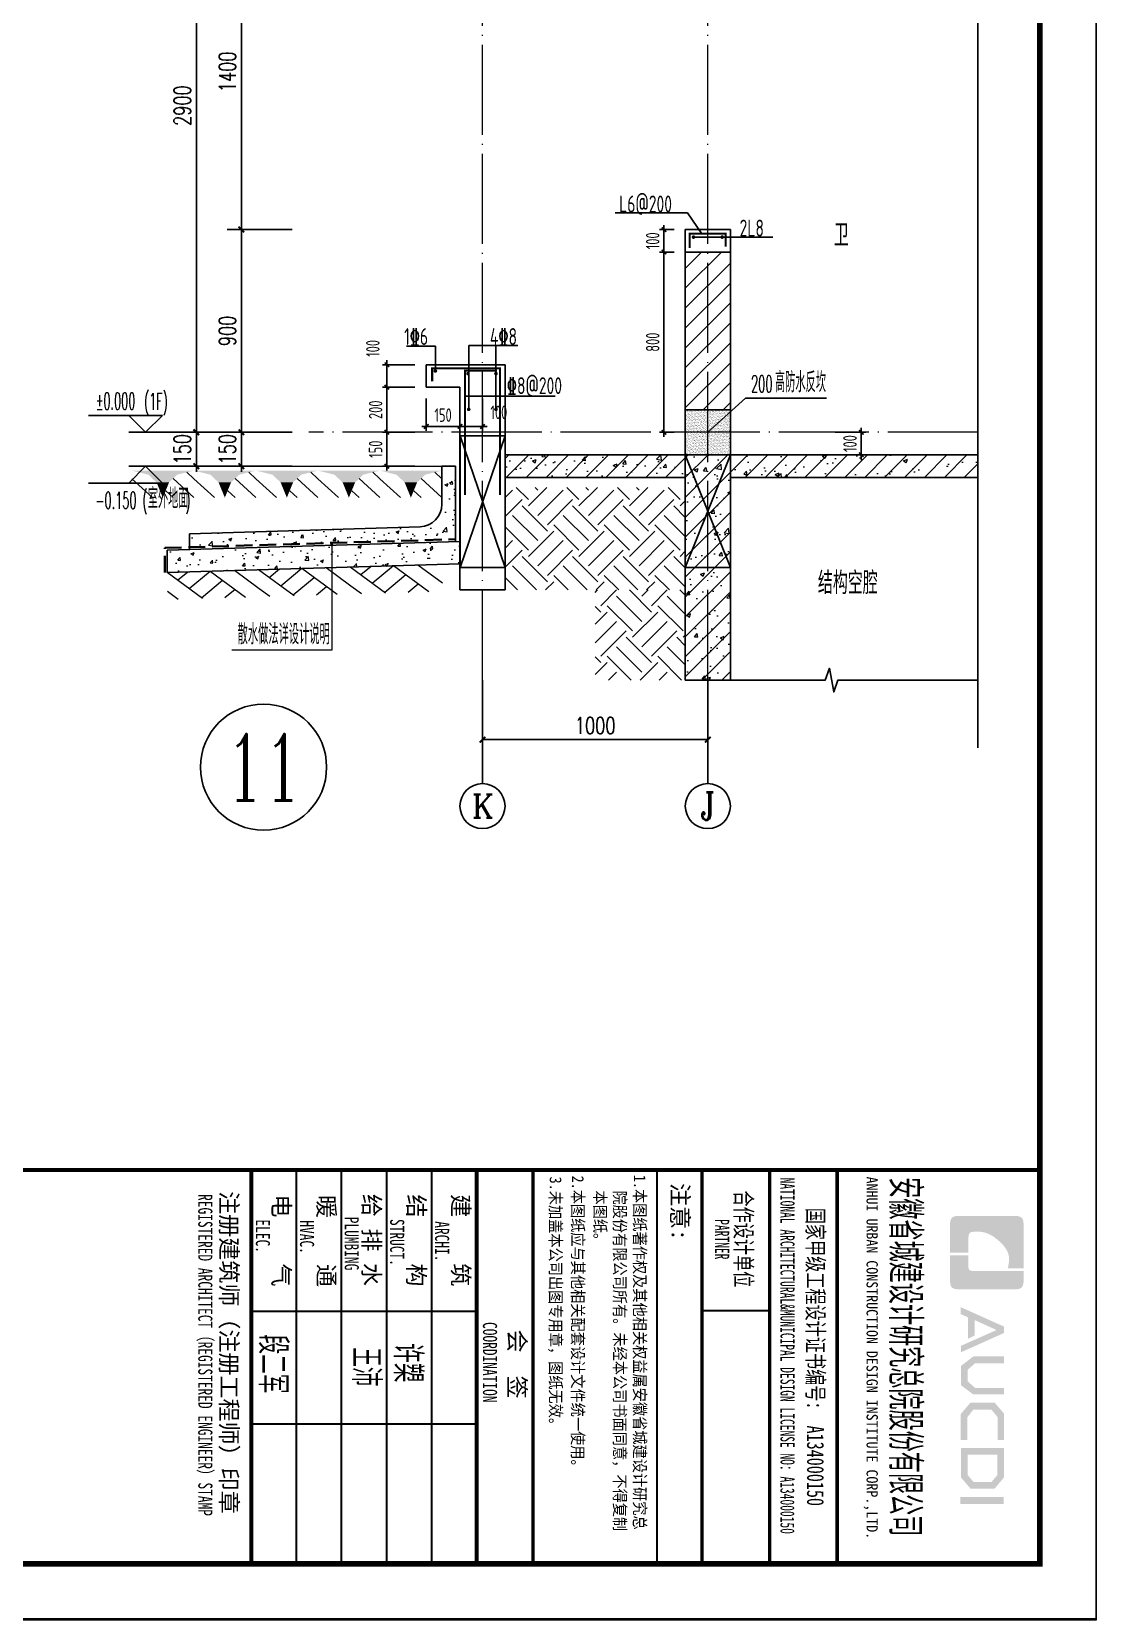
# Model space of a CAD drawing. Extents: x -1712635 to -854203, y -534641 to -21985.
# Drawn here: x -929001 to -924277, y -169164 to -162113 of the extents above; entities that cross this region are included whole.
import ezdxf
from ezdxf.enums import TextEntityAlignment as Align

# ---------------------------------------------------------------- set-up
doc = ezdxf.new("R2010")
doc.units = 0
doc.header["$LTSCALE"] = 1000
doc.linetypes.add('DASH', pattern=[0.35, 0.25, -0.1])
doc.linetypes.add('DOTE', pattern=[2.42, 2, -0.2, 0.02, -0.2])
doc.layers.get('0').update_dxf_attribs({"linetype": 'CONTINUOUS'})
doc.layers.get('Defpoints').update_dxf_attribs({"linetype": 'CONTINUOUS'})
for name, color, linetype in [('A-AXIS_TEXT', 7, 'CONTINUOUS'), ('AXIS', 3, 'CONTINUOUS'), ('COLUMN', 4, 'CONTINUOUS'), ('DIM', 2, 'CONTINUOUS'), ('DIM_ELEV', 3, 'CONTINUOUS'), ('DIM_IDEN', 67, 'CONTINUOUS'), ('DIM_SYMB', 3, 'CONTINUOUS'), ('PUB_DIM', 3, 'CONTINUOUS'), ('PUB_TEXT', 2, 'CONTINUOUS'), ('REIN', 6, 'CONTINUOUS'), ('S-大样-砼线', 7, 'CONTINUOUS'), ('S-引出线', 40, 'CONTINUOUS'), ('TEXT', 2, 'CONTINUOUS'), ('WALL', 2, 'CONTINUOUS'), ('yichutu', 7, 'CONTINUOUS'), ('图签文字', 4, 'CONTINUOUS'), ('立面-看线', 251, 'CONTINUOUS')]:
    doc.layers.add(name, color=color, linetype=linetype)
for name, color, linetype, lineweight in [('AXIS_TEXT', 7, 'CONTINUOUS', 20), ('DOTE', 19, 'DOTE', 9), ('PUB_HATCH', 8, 'CONTINUOUS', 9), ('图框', 9, 'CONTINUOUS', 18), ('填充', 251, 'CONTINUOUS', 5), ('平面-排水沟', 86, 'CONTINUOUS', 15), ('立面-中轮廓线', 30, 'CONTINUOUS', 35), ('粉刷', 251, 'CONTINUOUS', 9)]:
    doc.layers.add(name, color=color, linetype=linetype, lineweight=lineweight)
doc.styles.add('_TCH_AXIS', font='COMPLEX', dxfattribs={"bigfont": 'GBCBIG'})
doc.styles.add('_TCH_DIM', font='SIMPLEX.shx', dxfattribs={"width": 0.7, "bigfont": 'GBCBIG.shx'})
doc.styles.add('_TCH_DIM_T3', font='SIMPLEX', dxfattribs={"width": 0.705882, "bigfont": 'GBCBIG'})
doc.styles.add('COMPLEX', font='COMPLEX')
doc.styles.add('DIM_FONT_T3', font='SIMPLEX', dxfattribs={"width": 0.705882, "bigfont": 'GBCBIG'})
doc.styles.add('HT', font='simhei.ttf')
doc.styles.add('TSSD_DIMENSION', font='Tssdeng.shx', dxfattribs={"width": 0.7, "bigfont": 'tssdchn.shx'})
doc.styles.add('TSSD_REIN', font='tssdeng.shx', dxfattribs={"width": 0.7, "height": 300, "bigfont": 'tssdchn.shx'})
doc.styles.add('w', font='tssdeng.shx', dxfattribs={"width": 0.8, "bigfont": 'tssdchn.shx'})
doc.styles.add('建筑图签-1', font='simhei.ttf', dxfattribs={"width": 0.7})
doc.styles.add('建筑图签-2', font='TXT.shx', dxfattribs={"width": 0.5, "bigfont": 'HZTXT.shx'})
doc.dimstyles.new('_TCH_ARCH&&25', dxfattribs={"dimtxt": 74.375, "dimasz": 25, "dimexe": 62.5, "dimexo": 75, "dimgap": 25, "dimtad": 1, "dimdec": 0, "dimzin": 0, "dimdsep": 46, "dimtxsty": '_TCH_DIM_T3', "dimblk": 'ARCHTICK', "dimcen": 0.09, "dimclrt": 7, "dimazin": 0, "dimtfac": 1, "dimtdec": 0, "dimtix": 1, "dimtmove": 2, "dimatfit": 3, "dimldrblk": 'ARCHTICK', "dimfxl": 0, "dimtolj": 1, "dimtzin": 0, "dimarcsym": 0})
doc.dimstyles.new('TSSD_20_20', dxfattribs={"dimtxt": 60, "dimasz": 20, "dimexe": 20, "dimexo": 50, "dimgap": 20, "dimtad": 1, "dimdec": 0, "dimzin": 0, "dimdsep": 46, "dimtxsty": 'TSSD_DIMENSION', "dimblk": 'ARCHTICK', "dimblk1": 'ARCHTICK', "dimblk2": 'ARCHTICK', "dimcen": 0, "dimdle": 20, "dimclrt": 7, "dimadec": 0, "dimazin": 0, "dimtfac": 1, "dimtdec": 0, "dimtix": 1, "dimtmove": 2, "dimatfit": 3, "dimfxl": 0, "dimtolj": 1, "dimtzin": 0, "dimarcsym": 0})
pattern_1 = [(50, (28072.99, 249033.25), (143.452037, -12.550427), [15, -165]), (355, (28072.99, 249033.25), (-27.750267, 150.438427), [12, -132]), (100.4514, (28084.94, 249032.2), (115.701876, 137.88791), [12.74804, -140.22842]), (46.1842, (28072.99, 249073.25), (213.44821, -33.1038), [22.5, -247.5]), (96.6356, (28090.77, 249070.5), (186.93254, 194.82357), [19.12206, -210.3426]), (351.1842, (28072.99, 249073.25), (186.93239, 194.82372), [18, -198]), (21, (28092.99, 249063.25), (119.38141, -80.52378), [15, -165]), (326, (28092.99, 249063.25), (48.663066, 145.03001), [12, -132]), (71.4514, (28102.93, 249056.54), (168.044526, 64.5061), [12.74804, -140.22842]), (37.5, (28072.986, 249033.25), (2.431971, 66.578771), [0, -130.4, 0, -134, 0, -132.5]), (7.5, (28072.986, 249033.25), (52.613907, 78.882342), [0, -76.4, 0, -127.4, 0, -50.5]), (327.5, (28028.386, 249033.25), (106.764487, -4.510974), [0, -50, 0, -156, 0, -207]), (317.5, (28008.39, 249033.25), (116.637234, 20.020996), [0, -65, 0, -103.6, 0, -147])]
pattern_2 = [(45, (-1569657.01, 4552.52), (-44.194174, 44.194174), []), (50, (-1569657.01, 4552.52), (179.315046, -15.688034), [18.75, -206.25]), (355, (-1569657.01, 4552.52), (-34.687833, 188.048033), [15, -165]), (100.4514, (-1569642.07, 4551.21), (144.627345, 172.359886), [15.935047, -175.28553]), (46.1842, (-1569657, 4602.52), (266.81026, -41.37975), [28.125, -309.375]), (96.6356, (-1569634.78, 4599.07), (233.66568, 243.52947), [23.90257, -262.92825]), (351.1842, (-1569657, 4602.52), (233.66549, 243.52965), [22.5, -247.5]), (21, (-1569632.01, 4590.02), (149.226763, -100.654723), [18.75, -206.25]), (326, (-1569632.01, 4590.02), (60.828833, 181.28751), [15, -165]), (71.4514, (-1569619.58, 4581.63), (210.055657, 80.632624), [15.935047, -175.28553]), (37.5, (-1569657.01, 4552.52), (3.039964, 83.2234635), [0, -163, 0, -167.5, 0, -165.625]), (7.5, (-1569657.01, 4552.52), (65.767384, 98.602928), [0, -95.5, 0, -159.25, 0, -63.125]), (327.5, (-1569712.76, 4552.52), (133.455609, -5.638718), [0, -62.5, 0, -195, 0, -258.75]), (317.5, (-1569737.76, 4552.52), (145.796542, 25.026246), [0, -81.25, 0, -129.5, 0, -183.75])]

# ---------------------------------------------------------------- blocks, each defined once
blk = doc.blocks.new('院标1')
h = blk.add_hatch(color=150)
h.dxf.hatch_style = 1
edge = h.paths.add_edge_path()
edge.add_spline(control_points=[(116373, 648379), (116379, 648379), (116382, 648379), (116391, 648379), (116391, 648379), (116391, 648379), (116616, 648379), (116616, 648379), (116616, 648379), (116616, 648379), (116616, 648054), (116616, 648054), (116616, 648054), (116616, 648054), (116108, 648054), (116108, 648054), (116108, 648054), (116028, 648054), (115963, 648111), (115963, 648199), (115963, 648199), (115963, 648199), (115963, 649215), (115963, 649215), (115963, 649215), (115963, 649295), (116018, 649360), (116108, 649360), (116108, 649360), (116108, 649360), (116897, 649360), (116897, 649360), (116897, 649360), (116897, 649360), (116897, 649080), (116897, 649080), (116897, 649080), (116897, 649080), (116566, 649140), (116356, 648859), (116356, 648859), (116245, 648719), (116240, 648545), (116247, 648466), (116247, 648466), (116254, 648386), (116247, 648466), (116247, 648466), (116247, 648466), (116247, 648466), (116258, 648374), (116373, 648379)], knot_values=[0, 0, 0, 0, 0.071429, 0.071429, 0.071429, 0.107143, 0.142857, 0.142857, 0.142857, 0.178571, 0.214286, 0.214286, 0.214286, 0.25, 0.285714, 0.285714, 0.285714, 0.321429, 0.357143, 0.357143, 0.357143, 0.392857, 0.428571, 0.428571, 0.428571, 0.464286, 0.5, 0.5, 0.5, 0.535714, 0.571429, 0.571429, 0.571429, 0.607143, 0.642857, 0.642857, 0.642857, 0.678571, 0.714286, 0.714286, 0.714286, 0.75, 0.785714, 0.785714, 0.785714, 0.821429, 0.857143, 0.857143, 0.857143, 0.928571, 1, 1, 1, 1], degree=3, periodic=0)
h = blk.add_hatch(color=150)
h.dxf.hatch_style = 1
edge = h.paths.add_edge_path()
edge.add_spline(control_points=[(117268, 649215), (117268, 649215), (117268, 648199), (117268, 648199), (117268, 648199), (117268, 648114), (117212, 648054), (117123, 648054), (117123, 648054), (117123, 648054), (116663, 648054), (116663, 648054), (116663, 648054), (116663, 648054), (116663, 648379), (116663, 648379), (116663, 648379), (116663, 648379), (116865, 648379), (116865, 648379), (116865, 648379), (116907, 648379), (116941, 648413), (116941, 648455), (116941, 648455), (116941, 648455), (116941, 649360), (116941, 649360), (116941, 649360), (116941, 649360), (117123, 649360), (117123, 649360), (117123, 649360), (117204, 649360), (117268, 649306), (117268, 649215)], knot_values=[0, 0, 0, 0, 0.1, 0.1, 0.1, 0.15, 0.2, 0.2, 0.2, 0.25, 0.3, 0.3, 0.3, 0.35, 0.4, 0.4, 0.4, 0.45, 0.5, 0.5, 0.5, 0.55, 0.6, 0.6, 0.6, 0.65, 0.7, 0.7, 0.7, 0.75, 0.8, 0.8, 0.8, 0.9, 1, 1, 1, 1], degree=3, periodic=0)
blk = doc.blocks.new('GFDDDDRG')
at = {"layer": '图框'}
h = blk.add_hatch(color=256, dxfattribs=at)
h.paths.add_polyline_path([(922489, -158906), (922489, -158969), (922104, -158969), (922104, -158906)])
h.paths.add_polyline_path([(922431, -158530), (922168, -158530), (922168, -158710), (922221, -158772), (922380, -158772), (922431, -158712)], flags=16)
h.paths.add_polyline_path([(922490, -158471), (922109, -158471), (922109, -158732), (922194, -158831), (922408, -158831), (922490, -158733)])
h.paths.add_polyline_path([(922492, -158399), (922434, -158399), (922434, -158196), (922378, -158129), (922219, -158129), (922167, -158196), (922167, -158400), (922107, -158400), (922107, -158169), (922194, -158067), (922408, -158067), (922492, -158166)])
h.paths.add_polyline_path([(922491, -157658), (922491, -157718), (922235, -157718), (922170, -157775), (922170, -157880), (922235, -157937), (922491, -157937), (922491, -157994), (922217, -157994), (922108, -157912), (922108, -157743), (922218, -157658)])
h.paths.add_polyline_path([(922490, -157392), (922490, -157450), (922108, -157621), (922108, -157564), (922425, -157423), (922231, -157335), (922231, -157471), (922173, -157501), (922173, -157311), (922107, -157282), (922107, -157220)])
for p, q in [((920410, -156002), (920410, -159502)), ((921010, -156002), (921010, -159502)), ((921010, -156002), (921010, -159502))]:
    blk.add_line(p, q, dxfattribs=at)
blk.add_lwpolyline([(923310, -107437), (923310, -159999), (893610, -159999), (893610, -107437)], close=True, dxfattribs=at)
blk.add_lwpolyline([(923310, -107437), (923310, -159999), (893610, -159999), (893610, -107437)], close=True, dxfattribs=at)
at = {"layer": '图框', "const_width": 50}
blk.add_lwpolyline([(894110, -159499), (922810, -159499), (922810, -108687), (894110, -108687)], close=True, dxfattribs=at)
at = {"layer": '图框'}
for points, const_width in [([(894110, -156002), (922810, -156002)], 35), ([(915810, -156006), (915810, -159506)], 35), ([(916210, -156006), (916210, -159506)], 17.5), ([(916610, -156006), (916610, -159506)], 17.5), ([(917010, -156006), (917010, -159506)], 17.5), ([(917410, -156006), (917410, -159506)], 17.5), ([(917810, -156006), (917810, -159506)], 35), ([(917810, -156006), (917810, -159506)], 35), ([(918310, -156006), (918310, -159506)], 30), ([(919410, -156002), (919410, -159502)], 17.5), ([(919810, -156002), (919810, -159502)], 30), ([(919810, -156002), (919810, -159502)], 30), ([(920410, -156002), (920410, -159502)], 30), ([(920410, -156002), (920410, -159502)], 30), ([(921010, -156002), (921010, -159502)], 30), ([(917810, -157256), (915810, -157256)], 17.5), ([(920410, -157252), (919810, -157252)], 17.5), ([(917810, -158256), (915810, -158256)], 17.5)]:
    blk.add_lwpolyline(points, dxfattribs=dict(at, const_width=const_width))
at = {"xscale": 0.5, "yscale": 0.5, "zscale": 0.5, "rotation": 270}
blk.add_blockref('院标1', (597985, -98428), dxfattribs=at)
at = {"layer": '图框'}
for s, height, style, width, p in [('3.未加盖本公司出图专用章，图纸无效。', 105, 'HT', 0.88, (918459, -156061)), (' 2.本图纸应与其他相关配套设计文件统一使用。 ', 105, 'HT', 0.88, (918656, -155989)), ('1.本图纸著作权及其他相关权益属安徽省城建设计研究总', 105, 'HT', 0.88, (919206, -156045)), ('NATIONAL ARCHITECTURAL&MUNICIPAL DESIGN LICENSE NO: A134000150', 125, '建筑图签-1', 0.6, (920507, -156070)), ('ANHUI URBAN CONSTRUCTION DESIGN INSTITUTE CORP.,LTD.', 100, '建筑图签-1', 0.91, (921271, -156061)), ('REGISTERED ARCHITECT（REGISTERED ENGINEER）STAMP', 125, '建筑图签-1', 0.7, (915339, -156216)), ('本图纸。', 105, 'HT', 0.88, (918854, -156184)), ('院股份有限公司所有。未经本公司书面同意，不得复制', 105, 'HT', 0.88, (919029, -156184)), ('ELEC.', 125, '建筑图签-1', 0.7, (915850, -156441)), ('HVAC.', 125, '建筑图签-1', 0.7, (916242, -156449)), ('PLUMBING', 125, '建筑图签-1', 0.7, (916639, -156417)), ('STRUCT.', 125, '建筑图签-1', 0.7, (917042, -156437)), ('ARCHI.', 125, '建筑图签-1', 0.7, (917441, -156457)), ('PARTNER', 125, '建筑图签-1', 0.6, (919927, -156439)), ('COORDINATION', 125, '建筑图签-1', 0.7, (917866, -157352))]:
    blk.add_text(s, height=height, rotation=270, dxfattribs=dict(at, style=style, width=width)).set_placement(p)
at = {"layer": '图签文字', "color": 7, "style": '建筑图签-1'}
for s, height, width, p in [('安徽省城建设计研究总院股份有限公司', 250, 0.55, (921498, -156066)), ('合作设计单位', 150, 0.7, (920105, -156184)), ('国家甲级工程设计证书编号:  A134000150', 150, 0.7, (920743, -156338))]:
    blk.add_text(s, height=height, rotation=270, dxfattribs=dict(at, width=width)).set_placement(p)
for s, p in [('注册建筑师（注册工程师）印章', (915537, -156190)), ('电    气', (916001, -156219)), ('暖    通', (916401, -156224)), ('给 排 水', (916802, -156214)), ('结    构', (917199, -156219)), ('建    筑', (917593, -156217)), ('注意:', (919541, -156118)), ('会  签', (918094, -157419))]:
    blk.add_text(s, height=150, rotation=270, dxfattribs=at).set_placement(p)
at = {"layer": '图签文字', "color": 1, "style": '建筑图签-2', "width": 0.7}
for s, p in [('段二军', (915876, -157462)), ('王沛', (916703, -157575)), ('许槊', (917074, -157539))]:
    blk.add_text(s, height=250, rotation=270, dxfattribs=at).set_placement(p)
blk = doc.blocks.new('yct-1051-594-26275-14850-25-1002.0')
at = {"layer": 'yichutu', "color": 7}
blk.add_lwpolyline([(0, 0), (0, 14850), (26275, 14850), (26275, 0)], close=True, dxfattribs=at)
blk = doc.blocks.new('$LINEPAT$素土夯实')
at = {"color": 0}
for p, q in [((0, -210), (210, 0)), ((120, -300), (420, 0)), ((420, 0), (608, -188)), ((495, -300), (795, 0)), ((615, 0), (705, -90)), ((315, -105), (502, -293)), ((210, -210), (300, -300)), ((705, -300), (795, -210))]:
    blk.add_line(p, q, dxfattribs=at)
blk = doc.blocks.new('$LinePat$自然土壤')
at = {"color": 0}
for p, q in [((0, -90), (71, -19)), ((0, -300), (211, -89)), ((420, -300), (630, -90)), ((210, -300), (286, -224))]:
    blk.add_line(p, q, dxfattribs=at)
for points in [[(0, 0), (630, 0), (168, -45), (462, -45)], [(168, -45), (462, -45), (252, -132), (378, -132)], [(252, -132), (378, -132), (315, -300)]]:
    blk.add_solid(points, dxfattribs=at)
blk = doc.blocks.new('sanshui')
at = {"layer": '粉刷'}
h = blk.add_hatch(dxfattribs=at)
h.set_pattern_fill('混凝土', color=256, scale=20)
h.set_pattern_definition(pattern_1)
edge = h.paths.add_edge_path()
edge.add_line((346317.8, 427329.6), (346257.8, 427329.6))
edge.add_line((346257.8, 427329.6), (346257.8, 427160.3))
edge.add_arc((346157.8, 427160.3), 100, 271.71836, 360, ccw=False)
edge.add_line((346160.8, 427060.3), (345137.8, 427029.6))
edge.add_line((345137.8, 427029.6), (345137.8, 426969.6))
edge.add_line((345137.8, 426969.6), (346317.8, 427005))
edge.add_line((346317.8, 427005), (346317.8, 427329.6))
h = blk.add_hatch(dxfattribs=at)
h.set_pattern_fill('混凝土', color=256, scale=20)
h.set_pattern_definition(pattern_1)
h.paths.add_polyline_path([(346337.8, 426895.6), (346337.8, 426995.6), (345037.8, 426956.6), (345037.8, 426856.6)])
at = {"layer": 'COLUMN'}
for p, q in [((346257.8, 427329.6), (346317.8, 427329.6)), ((346257.8, 427160.3), (346257.8, 427329.6)), ((346317.8, 426995), (346317.8, 427329.6)), ((346160.8, 427060.3), (345137.8, 427029.6)), ((345137.8, 426959.6), (345137.8, 427029.6)), ((346338.1, 426995.6), (345037.8, 426956.6)), ((345037.8, 426856.6), (345037.8, 426956.6)), ((346338.1, 426895.6), (345037.8, 426856.6))]:
    blk.add_line(p, q, dxfattribs=at)
blk.add_arc((346157.8, 427160.3), 100, 271.71836, 0, dxfattribs=at)
at = {"layer": '立面-中轮廓线', "linetype": 'DASH', "ltscale": 0.3}
blk.add_lwpolyline([(345027.8, 426856.6), (345027.8, 426966.3), (346317.8, 427005)], dxfattribs=at)
at = {"layer": '粉刷'}
blk.add_line((344881.5, 427329.6), (346257.8, 427329.6), dxfattribs=at)
at = {"layer": '粉刷', "yscale": 0.4, "zscale": 0.4}
for name, p, xscale, rotation in [('$LinePat$自然土壤', (345156.8, 427309.6), -0.4369306507241237, 359.9999999999903), ('$LinePat$自然土壤', (345432, 427309.6), -0.4369306507241237, 359.9999999999903), ('$LinePat$自然土壤', (345707.3, 427309.6), -0.4369306507241237, 359.9999999999903), ('$LinePat$自然土壤', (345982.6, 427309.6), -0.4369306507241237, 359.9999999999903), ('$LinePat$自然土壤', (346257.8, 427309.6), -0.4369306507241237, 359.9999999999903), ('$LINEPAT$素土夯实', (345851.2, 426881), -0.5117605352322558, 1.718358001643932), ('$LINEPAT$素土夯实', (346257.8, 426893.2), -0.5117605352322558, 1.718358001643932), ('$LINEPAT$素土夯实', (345444.5, 426868.8), -0.5117605352322558, 1.718358001643932)]:
    blk.add_blockref(name, p, dxfattribs=dict(at, xscale=xscale, rotation=rotation))
blk = doc.blocks.new('_ArchTick')
at = {"color": 0, "const_width": 0.35}
blk.add_lwpolyline([(-0.5, -0.5), (0.5, 0.5)], dxfattribs=at)
blk = doc.blocks.new('*D2828')
at = {"layer": 'AXIS', "color": 0, "lineweight": -2}
for p, q in [((-927000.4, -165065.5), (-927000.4, -165317.1)), ((-926000.4, -165065.5), (-926000.4, -165317.1)), ((-927000.4, -165254.6), (-926000.4, -165254.6))]:
    blk.add_line(p, q, dxfattribs=at)
at = {"layer": 'Defpoints', "color": 0}
for p in [(-927000.4, -164990.5), (-926000.4, -164990.5), (-926000.4, -165254.6)]:
    blk.add_point(p, dxfattribs=at)
at = {"layer": 'AXIS', "color": 0, "lineweight": -2, "xscale": 25, "yscale": 25, "zscale": 25, "rotation": 180}
blk.add_blockref('_ArchTick', (-927000.4, -165254.6), dxfattribs=at)
at = {"layer": 'AXIS', "color": 0, "lineweight": -2, "xscale": 25, "yscale": 25, "zscale": 25}
blk.add_blockref('_ArchTick', (-926000.4, -165254.6), dxfattribs=at)
at = {"layer": 'AXIS', "color": 7, "insert": (-926500.4, -165192.4), "char_height": 74.38, "attachment_point": 5, "style": '_TCH_DIM_T3'}
blk.add_mtext('\\A1;1000', dxfattribs=at)
blk = doc.blocks.new('*D2829')
at = {"layer": 'Defpoints', "color": 0}
for p in [(-928070.6, -163890.5), (-927770.6, -163890.5), (-927770.6, -164041)]:
    blk.add_point(p, dxfattribs=at)
at = {"layer": 'PUB_DIM', "color": 0, "lineweight": -2}
for p, q in [((-928070.6, -163890.5), (-928070.6, -163865.5)), ((-927845.6, -163890.5), (-928133.1, -163890.5)), ((-928070.6, -164041), (-928070.6, -163890.5)), ((-927845.6, -164041), (-928133.1, -164041)), ((-928070.6, -164041), (-928070.6, -164066))]:
    blk.add_line(p, q, dxfattribs=at)
at = {"layer": 'PUB_DIM', "color": 0, "lineweight": -2, "xscale": 25, "yscale": 25, "zscale": 25}
for p, rotation in [((-928070.6, -163890.5), 270), ((-928070.6, -164041), 90)]:
    blk.add_blockref('_ArchTick', p, dxfattribs=dict(at, rotation=rotation))
at = {"layer": 'PUB_DIM', "color": 7, "insert": (-928132.8, -163965.8), "char_height": 74.38, "attachment_point": 5, "rotation": 90, "style": '_TCH_DIM_T3'}
blk.add_mtext('\\A1;150', dxfattribs=at)
blk = doc.blocks.new('*D2830')
at = {"layer": 'Defpoints', "color": 0}
for p in [(-928070.6, -162990.5), (-927770.6, -162990.5), (-927770.6, -163890.5)]:
    blk.add_point(p, dxfattribs=at)
at = {"layer": 'PUB_DIM', "color": 0, "lineweight": -2}
for p, q in [((-927845.6, -162990.5), (-928133.1, -162990.5)), ((-928070.6, -163890.5), (-928070.6, -162990.5)), ((-927845.6, -163890.5), (-928133.1, -163890.5))]:
    blk.add_line(p, q, dxfattribs=at)
at = {"layer": 'PUB_DIM', "color": 0, "lineweight": -2, "xscale": 25, "yscale": 25, "zscale": 25}
for p, rotation in [((-928070.6, -162990.5), 90), ((-928070.6, -163890.5), 270)]:
    blk.add_blockref('_ArchTick', p, dxfattribs=dict(at, rotation=rotation))
at = {"layer": 'PUB_DIM', "color": 7, "insert": (-928132.8, -163440.5), "char_height": 74.38, "attachment_point": 5, "rotation": 90, "style": '_TCH_DIM_T3'}
blk.add_mtext('\\A1;900', dxfattribs=at)
blk = doc.blocks.new('*D2831')
at = {"layer": 'Defpoints', "color": 0}
for p in [(-928070.6, -161590.5), (-927770.6, -161590.5), (-927770.6, -162990.5)]:
    blk.add_point(p, dxfattribs=at)
at = {"layer": 'PUB_DIM', "color": 0, "lineweight": -2}
for p, q in [((-927845.6, -161590.5), (-928133.1, -161590.5)), ((-928070.6, -162990.5), (-928070.6, -161590.5)), ((-927845.6, -162990.5), (-928133.1, -162990.5))]:
    blk.add_line(p, q, dxfattribs=at)
at = {"layer": 'PUB_DIM', "color": 0, "lineweight": -2, "xscale": 25, "yscale": 25, "zscale": 25}
for p, rotation in [((-928070.6, -161590.5), 90), ((-928070.6, -162990.5), 270)]:
    blk.add_blockref('_ArchTick', p, dxfattribs=dict(at, rotation=rotation))
at = {"layer": 'PUB_DIM', "color": 7, "insert": (-928132.8, -162290.5), "char_height": 74.38, "attachment_point": 5, "rotation": 90, "style": '_TCH_DIM_T3'}
blk.add_mtext('\\A1;1400', dxfattribs=at)
blk = doc.blocks.new('*D2832')
at = {"layer": 'Defpoints', "color": 0}
for p in [(-928270.6, -163890.5), (-927770.6, -163890.5), (-927770.6, -164041)]:
    blk.add_point(p, dxfattribs=at)
at = {"layer": 'PUB_DIM', "color": 0, "lineweight": -2}
for p, q in [((-928270.6, -163890.5), (-928270.6, -163865.5)), ((-927845.6, -163890.5), (-928333.1, -163890.5)), ((-928270.6, -164041), (-928270.6, -163890.5)), ((-927845.6, -164041), (-928333.1, -164041)), ((-928270.6, -164041), (-928270.6, -164066))]:
    blk.add_line(p, q, dxfattribs=at)
at = {"layer": 'PUB_DIM', "color": 0, "lineweight": -2, "xscale": 25, "yscale": 25, "zscale": 25}
for p, rotation in [((-928270.6, -163890.5), 270), ((-928270.6, -164041), 90)]:
    blk.add_blockref('_ArchTick', p, dxfattribs=dict(at, rotation=rotation))
at = {"layer": 'PUB_DIM', "color": 7, "insert": (-928332.8, -163965.8), "char_height": 74.38, "attachment_point": 5, "rotation": 90, "style": '_TCH_DIM_T3'}
blk.add_mtext('\\A1;150', dxfattribs=at)
blk = doc.blocks.new('*D2833')
at = {"layer": 'Defpoints', "color": 0}
for p in [(-928270.6, -160990.5), (-927770.6, -160990.5), (-927770.6, -163890.5)]:
    blk.add_point(p, dxfattribs=at)
at = {"layer": 'PUB_DIM', "color": 0, "lineweight": -2}
for p, q in [((-927845.6, -160990.5), (-928333.1, -160990.5)), ((-928270.6, -163890.5), (-928270.6, -160990.5)), ((-927845.6, -163890.5), (-928333.1, -163890.5))]:
    blk.add_line(p, q, dxfattribs=at)
at = {"layer": 'PUB_DIM', "color": 0, "lineweight": -2, "xscale": 25, "yscale": 25, "zscale": 25}
for p, rotation in [((-928270.6, -160990.5), 90), ((-928270.6, -163890.5), 270)]:
    blk.add_blockref('_ArchTick', p, dxfattribs=dict(at, rotation=rotation))
at = {"layer": 'PUB_DIM', "color": 7, "insert": (-928332.8, -162440.5), "char_height": 74.38, "attachment_point": 5, "rotation": 90, "style": '_TCH_DIM_T3'}
blk.add_mtext('\\A1;2900', dxfattribs=at)
blk = doc.blocks.new('_AXISO')
blk.add_circle((0, 0), 0.5)
at = {"layer": 'A-AXIS_TEXT', "style": 'COMPLEX', "width": 1.041667}
blk.add_attdef('A', text='', height=0.56, dxfattribs=at).set_placement((-0.25, -0.28), (0.25, -0.28), align=Align.FIT)
blk = doc.blocks.new('20210809.03331048')
at = {"layer": 'REIN', "const_width": 9}
for points in [[(87270.7, 67407.1), (87270.7, 67465.3), (87571.9, 67465.3), (87571.9, 66902.1)], [(87558.2, 67455), (87416.6, 67455), (87416.6, 66902.1)]]:
    blk.add_lwpolyline(points, dxfattribs=at)
at = {"layer": 'REIN', "const_width": 8}
for points in [[(87281.2, 67453, 1), (87289.2, 67453, 1)], [(87425.9, 67441.1, 1), (87433.9, 67441.1, 1)], [(87549.7, 67441.1, 1), (87557.7, 67441.1, 1)], [(87429.2, 67282.8, 1), (87437.2, 67282.8, 1)], [(87549.7, 67282.8, 1), (87557.7, 67282.8, 1)]]:
    blk.add_lwpolyline(points, format="xyb", close=True, dxfattribs=at)
at = {"layer": 'S-大样-砼线'}
for p, q in [((87394.3, 67165.9), (87594.3, 66580.9)), ((87594.3, 67165.9), (87394.3, 66580.9))]:
    blk.add_line(p, q, dxfattribs=at)
blk.add_lwpolyline([(87594.3, 67165.9), (87394.3, 67165.9), (87394.3, 66580.9), (87594.3, 66580.9)], close=True, dxfattribs=at)
at = {"layer": 'S-引出线'}
for p, q in [((87285.2, 67562.7), (87157.3, 67562.7)), ((87285.2, 67453), (87285.2, 67562.7)), ((87433.2, 67282.8), (87433.2, 67565.6)), ((87433.2, 67565.6), (87651, 67565.6)), ((87553.7, 67282.8), (87553.7, 67565.6)), ((87416.6, 67341.2), (87817.3, 67341.2))]:
    blk.add_line(p, q, dxfattribs=at)
at = {"layer": 'TEXT', "style": 'TSSD_REIN', "width": 0.7}
for s, p in [('1%%1326', (87146.4, 67568.4)), ('4%%1328', (87527.1, 67568.4)), ('%%1328@200', (87602.1, 67350.3))]:
    blk.add_text(s, height=75, rotation=0, dxfattribs=at).set_placement(p)
blk = doc.blocks.new('20210809.03331260')
at = {"layer": 'REIN', "const_width": 9}
blk.add_lwpolyline([(87484.2, 67998.8), (87484.2, 68062.6), (87644.1, 68062.6), (87644.1, 68004.6)], dxfattribs=at)
at = {"layer": 'REIN', "const_width": 8}
for points in [[(87497.7, 68047.5, 1), (87505.7, 68047.5, 1)], [(87625.1, 68047.5, 1), (87633.1, 68047.5, 1)]]:
    blk.add_lwpolyline(points, format="xyb", close=True, dxfattribs=at)
at = {"layer": 'S-大样-砼线'}
for p, q in [((87465.2, 67080.9), (87665.2, 66580.9)), ((87665.2, 67080.9), (87465.2, 66580.9))]:
    blk.add_line(p, q, dxfattribs=at)
blk.add_lwpolyline([(87665.2, 67080.9), (87465.2, 67080.9), (87465.2, 66580.9), (87665.2, 66580.9)], close=True, dxfattribs=at)
at = {"layer": 'S-引出线'}
for p, q in [((87474.6, 68154.8), (87154.5, 68154.8)), ((87538.8, 68062.6), (87474.6, 68154.8)), ((87501.7, 68047.5), (87853.3, 68047.5))]:
    blk.add_line(p, q, dxfattribs=at)
at = {"layer": 'TEXT', "style": 'w', "width": 0.7}
for s, p in [('L6@200', (87171.5, 68157)), ('2L8', (87706.2, 68049.9))]:
    blk.add_text(s, height=75, rotation=0, dxfattribs=at).set_placement(p)
blk = doc.blocks.new('20210902.15311021')
at = {"layer": 'DOTE', "color": 1, "linetype": 'DOTE', "ltscale": 0.2}
for p, q in [((88287.8, -133245.9), (88287.8, -113645.9)), ((89287.8, -133245.9), (89287.8, -113645.9)), ((90486.3, -132145.9), (87517.6, -132145.9))]:
    blk.add_line(p, q, dxfattribs=at)
blk = doc.blocks.new('*D3913')
at = {"layer": 'Defpoints', "color": 0}
for p in [(-927250.4, -163690.5), (-927100.4, -163690.5), (-927100.4, -163864.2)]:
    blk.add_point(p, dxfattribs=at)
at = {"layer": 'DIM', "color": 0, "lineweight": -2}
for p, q in [((-927250.4, -163740.5), (-927250.4, -163884.2)), ((-927100.4, -163740.5), (-927100.4, -163884.2)), ((-927270.4, -163864.2), (-927080.4, -163864.2))]:
    blk.add_line(p, q, dxfattribs=at)
at = {"layer": 'DIM', "color": 0, "lineweight": -2, "xscale": 20, "yscale": 20, "zscale": 20, "rotation": 180}
blk.add_blockref('_ArchTick', (-927250.4, -163864.2), dxfattribs=at)
at = {"layer": 'DIM', "color": 0, "lineweight": -2, "xscale": 20, "yscale": 20, "zscale": 20}
blk.add_blockref('_ArchTick', (-927100.4, -163864.2), dxfattribs=at)
at = {"layer": 'DIM', "color": 7, "insert": (-927175.4, -163814.2), "char_height": 60, "attachment_point": 5, "style": 'TSSD_DIMENSION'}
blk.add_mtext('\\A1;150', dxfattribs=at)
blk = doc.blocks.new('*D3914')
at = {"layer": 'Defpoints', "color": 0}
for p in [(-927100.4, -163690.5), (-927000.4, -163690.5), (-927000.4, -163864.2)]:
    blk.add_point(p, dxfattribs=at)
at = {"layer": 'DIM', "color": 0, "lineweight": -2}
for p, q in [((-927100.4, -163740.5), (-927100.4, -163884.2)), ((-927000.4, -163740.5), (-927000.4, -163884.2)), ((-927120.4, -163864.2), (-926980.4, -163864.2))]:
    blk.add_line(p, q, dxfattribs=at)
at = {"layer": 'DIM', "color": 0, "lineweight": -2, "xscale": 20, "yscale": 20, "zscale": 20, "rotation": 180}
blk.add_blockref('_ArchTick', (-927100.4, -163864.2), dxfattribs=at)
at = {"layer": 'DIM', "color": 0, "lineweight": -2, "xscale": 20, "yscale": 20, "zscale": 20}
blk.add_blockref('_ArchTick', (-927000.4, -163864.2), dxfattribs=at)
at = {"layer": 'DIM', "color": 7, "insert": (-926928, -163802), "char_height": 60, "attachment_point": 5, "style": 'TSSD_DIMENSION'}
blk.add_mtext('\\A1;100', dxfattribs=at)
blk = doc.blocks.new('*D3915')
at = {"layer": 'Defpoints', "color": 0}
for p in [(-925485.2, -163890.5), (-925319.3, -163890.5), (-925485.2, -163990.5)]:
    blk.add_point(p, dxfattribs=at)
at = {"layer": 'DIM', "color": 0, "lineweight": -2}
for p, q in [((-925435.2, -163890.5), (-925299.3, -163890.5)), ((-925319.3, -163890.5), (-925319.3, -163870.5)), ((-925319.3, -163990.5), (-925319.3, -163890.5)), ((-925435.2, -163990.5), (-925299.3, -163990.5)), ((-925319.3, -163990.5), (-925319.3, -164010.5))]:
    blk.add_line(p, q, dxfattribs=at)
at = {"layer": 'DIM', "color": 0, "lineweight": -2, "xscale": 20, "yscale": 20, "zscale": 20}
for p, rotation in [((-925319.3, -163890.5), 270), ((-925319.3, -163990.5), 90)]:
    blk.add_blockref('_ArchTick', p, dxfattribs=dict(at, rotation=rotation))
at = {"layer": 'DIM', "color": 7, "insert": (-925369.3, -163940.5), "char_height": 60, "attachment_point": 5, "rotation": 90, "style": 'TSSD_DIMENSION'}
blk.add_mtext('\\A1;100', dxfattribs=at)
blk = doc.blocks.new('*D3916')
at = {"layer": 'Defpoints', "color": 0}
for p in [(-927425, -163590.5), (-927250.4, -163590.5), (-927250.4, -163690.5)]:
    blk.add_point(p, dxfattribs=at)
at = {"layer": 'DIM', "color": 0, "lineweight": -2}
for p, q in [((-927425, -163710.5), (-927425, -163570.5)), ((-927300.4, -163590.5), (-927445, -163590.5)), ((-927300.4, -163690.5), (-927445, -163690.5))]:
    blk.add_line(p, q, dxfattribs=at)
at = {"layer": 'DIM', "color": 0, "lineweight": -2, "xscale": 20, "yscale": 20, "zscale": 20}
for p, rotation in [((-927425, -163590.5), 90), ((-927425, -163690.5), 270)]:
    blk.add_blockref('_ArchTick', p, dxfattribs=dict(at, rotation=rotation))
at = {"layer": 'DIM', "color": 7, "insert": (-927487.2, -163518.1), "char_height": 60, "attachment_point": 5, "rotation": 90, "style": 'TSSD_DIMENSION'}
blk.add_mtext('\\A1;100', dxfattribs=at)
blk = doc.blocks.new('*D3917')
at = {"layer": 'Defpoints', "color": 0}
for p in [(-927425, -163690.5), (-927250.4, -163690.5), (-927250.4, -163890.5)]:
    blk.add_point(p, dxfattribs=at)
at = {"layer": 'DIM', "color": 0, "lineweight": -2}
for p, q in [((-927300.4, -163690.5), (-927445, -163690.5)), ((-927425, -163910.5), (-927425, -163670.5)), ((-927300.4, -163890.5), (-927445, -163890.5))]:
    blk.add_line(p, q, dxfattribs=at)
at = {"layer": 'DIM', "color": 0, "lineweight": -2, "xscale": 20, "yscale": 20, "zscale": 20}
for p, rotation in [((-927425, -163690.5), 90), ((-927425, -163890.5), 270)]:
    blk.add_blockref('_ArchTick', p, dxfattribs=dict(at, rotation=rotation))
at = {"layer": 'DIM', "color": 7, "insert": (-927475, -163790.5), "char_height": 60, "attachment_point": 5, "rotation": 90, "style": 'TSSD_DIMENSION'}
blk.add_mtext('\\A1;200', dxfattribs=at)
blk = doc.blocks.new('*D3918')
at = {"layer": 'Defpoints', "color": 0}
for p in [(-927425, -163890.5), (-927250.4, -163890.5), (-927250.4, -164040.5)]:
    blk.add_point(p, dxfattribs=at)
at = {"layer": 'DIM', "color": 0, "lineweight": -2}
for p, q in [((-927300.4, -163890.5), (-927445, -163890.5)), ((-927425, -164060.5), (-927425, -163870.5)), ((-927300.4, -164040.5), (-927445, -164040.5))]:
    blk.add_line(p, q, dxfattribs=at)
at = {"layer": 'DIM', "color": 0, "lineweight": -2, "xscale": 20, "yscale": 20, "zscale": 20}
for p, rotation in [((-927425, -163890.5), 90), ((-927425, -164040.5), 270)]:
    blk.add_blockref('_ArchTick', p, dxfattribs=dict(at, rotation=rotation))
at = {"layer": 'DIM', "color": 7, "insert": (-927475, -163965.5), "char_height": 60, "attachment_point": 5, "rotation": 90, "style": 'TSSD_DIMENSION'}
blk.add_mtext('\\A1;150', dxfattribs=at)
blk = doc.blocks.new('*D3921')
at = {"layer": 'Defpoints', "color": 0}
for p in [(-926100.4, -162990.5), (-926195, -163090.5), (-926100.4, -163090.5)]:
    blk.add_point(p, dxfattribs=at)
at = {"layer": 'DIM', "color": 0, "lineweight": -2}
for p, q in [((-926150.4, -162990.5), (-926215, -162990.5)), ((-926195, -162990.5), (-926195, -162970.5)), ((-926195, -162990.5), (-926195, -163090.5)), ((-926150.4, -163090.5), (-926215, -163090.5)), ((-926195, -163090.5), (-926195, -163110.5))]:
    blk.add_line(p, q, dxfattribs=at)
at = {"layer": 'DIM', "color": 0, "lineweight": -2, "xscale": 20, "yscale": 20, "zscale": 20}
for p, rotation in [((-926195, -162990.5), 270), ((-926195, -163090.5), 90)]:
    blk.add_blockref('_ArchTick', p, dxfattribs=dict(at, rotation=rotation))
at = {"layer": 'DIM', "color": 7, "insert": (-926245, -163040.5), "char_height": 60, "attachment_point": 5, "rotation": 90, "style": 'TSSD_DIMENSION'}
blk.add_mtext('\\A1;100', dxfattribs=at)
blk = doc.blocks.new('*D3931')
at = {"layer": 'Defpoints', "color": 0}
for p in [(-926100.4, -163090.5), (-926195, -163890.5), (-926100.4, -163890.5)]:
    blk.add_point(p, dxfattribs=at)
at = {"layer": 'DIM', "color": 0, "lineweight": -2}
for p, q in [((-926150.4, -163090.5), (-926215, -163090.5)), ((-926195, -163070.5), (-926195, -163910.5)), ((-926150.4, -163890.5), (-926215, -163890.5))]:
    blk.add_line(p, q, dxfattribs=at)
at = {"layer": 'DIM', "color": 0, "lineweight": -2, "xscale": 20, "yscale": 20, "zscale": 20}
for p, rotation in [((-926195, -163090.5), 90), ((-926195, -163890.5), 270)]:
    blk.add_blockref('_ArchTick', p, dxfattribs=dict(at, rotation=rotation))
at = {"layer": 'DIM', "color": 7, "insert": (-926245, -163490.5), "char_height": 60, "attachment_point": 5, "rotation": 90, "style": 'TSSD_DIMENSION'}
blk.add_mtext('\\A1;800', dxfattribs=at)

msp = doc.modelspace()

# ---------------------------------------------------------------- hatches: boundary and pattern name
at = {"layer": 'PUB_HATCH'}
h = msp.add_hatch(dxfattribs=at)
h.set_pattern_fill('普通砖', color=256, scale=25, style=0)
h.set_pattern_definition([(45, (-1569657.01, 4597.395), (-44.1941915, 44.1941915), [])])
h.paths.add_polyline_path([(-925900.4, -163790.51), (-925900.4, -163090.51), (-926100.4, -163090.51), (-926100.4, -163790.51)])
h = msp.add_hatch(dxfattribs=at)
h.set_pattern_fill('钢筋混凝土', color=256, scale=25, style=0)
h.set_pattern_definition(pattern_2)
h.paths.add_polyline_path([(-926000.4, -164057.18), (-926000.4, -163990.51), (-926900.4, -163990.51), (-926900.4, -164090.51), (-926100.4, -164090.51)])
h = msp.add_hatch(dxfattribs=at)
h.set_pattern_fill('钢筋混凝土', color=256, scale=25, style=0)
h.set_pattern_definition(pattern_2)
h.paths.add_polyline_path([(-924801.87, -163990.51), (-926000.4, -163990.51), (-926000.4, -164057.18), (-925900.4, -164090.51), (-924801.87, -164090.51)])
h = msp.add_hatch(dxfattribs=at)
h.set_pattern_fill('钢筋混凝土', color=256, scale=25, style=0)
h.set_pattern_definition(pattern_2)
h.paths.add_polyline_path([(-925900.43, -164990.52), (-925900.4, -164090.51), (-926000.4, -164057.18), (-926100.4, -164090.51), (-926100.43, -164990.51)])
at = {"layer": '填充'}
h = msp.add_hatch(dxfattribs=at)
h.set_pattern_fill('EARTH', color=250, scale=50, angle=45, style=0)
h.set_pattern_definition([(45, (-1792409.48, -37904.43), (0, 224.506403), [158.75, -158.75]), (45, (-1792451.57, -37862.34), (0, 224.506403), [158.75, -158.75]), (45, (-1792493.67, -37820.24), (0, 224.506403), [158.75, -158.75]), (135, (-1792493.67, -37792.18), (-224.506403, 0), [158.75, -158.75]), (135, (-1792451.57, -37750.08), (-224.506403, 0), [158.75, -158.75]), (135, (-1792409.48, -37707.99), (-224.506403, 0), [158.75, -158.75])])
h.paths.add_polyline_path([(-926900.4, -164590.5), (-926100.41, -164590.51), (-926100.41, -164135.52), (-926900.4, -164135.52)])
h = msp.add_hatch(dxfattribs=at)
h.set_pattern_fill('EARTH', color=250, scale=50, angle=45, style=0)
h.set_pattern_definition([(45, (-2041598.67, -620183.89), (0, 224.506403), [158.75, -158.75]), (45, (-2041640.77, -620141.8), (0, 224.506403), [158.75, -158.75]), (45, (-2041682.86, -620099.7), (0, 224.506403), [158.75, -158.75]), (135, (-2041682.86, -620071.63), (-224.506403, 0), [158.75, -158.75]), (135, (-2041640.77, -620029.54), (-224.506403, 0), [158.75, -158.75]), (135, (-2041598.67, -619987.44), (-224.506403, 0), [158.75, -158.75])])
h.paths.add_polyline_path([(-926100.4, -164590.52), (-926500.4, -164590.52), (-926500.4, -164990.52), (-926100.4, -164990.52)])
at = {"layer": '立面-看线'}
h = msp.add_hatch(dxfattribs=at)
h.set_pattern_fill('碎沙', color=256, scale=4)
h.set_pattern_definition([(37.5, (-1727153.6394, -549352.467), (-0.32000626, 9.78826475), [0, -7.7216, 0, -8.636, 0, -8.255]), (7.5, (-1727153.64, -549352.467), (8.99046566, 14.33650201), [0, -4.1656, 0, -6.9596, 0, -2.667]), (327.5, (-1727159.888, -549352.467), (15.819847405, 0.02874369), [0, -2.54, 0, -9.144, 0, -11.938]), (317.5, (-1727159.888, -549352.467), (15.27112905, 4.45858647), [0, -1.27, 0, -5.9944, 0, -6.858])])
h.paths.add_polyline_path([(-926100.4, -163990.51), (-925900.4, -163990.51), (-925900.4, -163790.51), (-926100.4, -163790.51)])

# ---------------------------------------------------------------- linework, layer by layer
at = {"layer": 'AXIS'}
for p, q in [((-927000.43, -164990.52), (-927000.43, -165449.91)), ((-926000.43, -164990.52), (-926000.43, -165449.91))]:
    msp.add_line(p, q, dxfattribs=at)
at = {"layer": 'AXIS', "color": 6}
msp.add_circle((-927972.22, -165377.09), 280, dxfattribs=at)
at = {"layer": 'DIM_ELEV'}
for p, q in [((-928420.59, -163815.52), (-928748.59, -163815.52)), ((-928495.59, -163890.52), (-928570.59, -163815.52)), ((-928495.59, -163890.52), (-928420.59, -163815.52)), ((-928070.59, -163890.52), (-928570.59, -163890.52)), ((-928495.59, -164040.99), (-928570.59, -164115.99)), ((-928070.59, -164040.99), (-928570.59, -164040.99)), ((-928495.59, -164040.99), (-928420.59, -164115.99)), ((-928420.59, -164115.99), (-928748.59, -164115.99))]:
    msp.add_line(p, q, dxfattribs=at)
at = {"layer": 'DIM_IDEN'}
for p, q in [((-926000.4, -163890.51), (-925833.59, -163739)), ((-925833.59, -163739), (-925473.41, -163739))]:
    msp.add_line(p, q, dxfattribs=at)
at = {"layer": 'DIM_SYMB'}
for points in [[(-924801.87, -145970.52), (-924801.87, -155602.39), (-924749.37, -155621.5), (-924854.37, -155640.01), (-924801.87, -155658.64), (-924801.87, -165290.52)], [(-926100.4, -164990.52), (-925479.26, -164990.52), (-925460.15, -164938.02), (-925441.64, -165043.02), (-925423.01, -164990.52), (-924801.87, -164990.52)]]:
    msp.add_lwpolyline(points, dxfattribs=at)
at = {"layer": 'WALL'}
for p, q in [((-926100.4, -163090.51), (-926100.4, -162990.51)), ((-926100.4, -162990.51), (-925900.4, -162990.51)), ((-925900.4, -163090.51), (-925900.4, -162990.51)), ((-926100.4, -163090.51), (-925900.4, -163090.51)), ((-926100.4, -163790.51), (-926100.4, -163090.51)), ((-925900.4, -163790.51), (-925900.4, -163090.51)), ((-926900.4, -163590.52), (-927250.4, -163590.52)), ((-927250.4, -163590.52), (-927250.4, -163690.52)), ((-926900.4, -163990.51), (-926900.4, -163590.52)), ((-927250.4, -163690.52), (-927100.4, -163690.52)), ((-927100.4, -163690.52), (-927100.4, -164190.52)), ((-926100.4, -163790.51), (-925900.4, -163790.51)), ((-926000.4, -163990.51), (-926900.4, -163990.51)), ((-924801.87, -163990.51), (-926000.4, -163990.51)), ((-924801.87, -164090.51), (-924801.87, -163990.51)), ((-926900.4, -164590.52), (-926900.4, -164090.51)), ((-926100.4, -164090.51), (-926900.4, -164090.51)), ((-926100.43, -164990.51), (-926100.4, -164090.51)), ((-925900.43, -164990.52), (-925900.4, -164090.51)), ((-924801.87, -164090.51), (-925900.4, -164090.51)), ((-927100.4, -164190.52), (-927100.4, -164590.52)), ((-927100.4, -164590.52), (-926900.4, -164590.52)), ((-926100.43, -164990.51), (-925900.43, -164990.52))]:
    msp.add_line(p, q, dxfattribs=at)
msp.add_lwpolyline([(-926100.4, -163790.51), (-925900.4, -163790.51), (-925900.4, -163990.51), (-926100.4, -163990.51)], close=True, dxfattribs=at)
at = {"layer": '平面-排水沟'}
for p, q in [((-927669.42, -164390.11), (-927669.42, -164857.95)), ((-927669.42, -164857.95), (-928113.55, -164857.95))]:
    msp.add_line(p, q, dxfattribs=at)
at = {"layer": '平面-排水沟', "const_width": 6.67}
msp.add_lwpolyline([(-927669.42, -164386.77, 1), (-927669.42, -164393.44, 1)], format="xyb", close=True, dxfattribs=at)

# ---------------------------------------------------------------- block references
at = {"xscale": 0.5, "yscale": 0.5, "zscale": 0.5}
msp.add_blockref('GFDDDDRG', (-1385931.4, -89164.01), dxfattribs=at)
msp.add_blockref('sanshui', (-1273438.52, -591370.15))
at = {"layer": 'AXIS'}
ref = msp.add_blockref('_AXISO', (-927000.43, -165549.91), dxfattribs=dict(at, xscale=200, yscale=200, zscale=200))
ref.add_attrib('A', 'K', dxfattribs={"layer": 'AXIS_TEXT', "height": 103.82, "style": '_TCH_AXIS'}).set_placement((-927047.39, -165601.82), (-926953.47, -165601.82), align=Align.FIT)
ref = msp.add_blockref('_AXISO', (-926000.43, -165549.91), dxfattribs=dict(at, xscale=200, yscale=200, zscale=200))
ref.add_attrib('A', 'J', dxfattribs={"layer": 'AXIS_TEXT', "height": 124.02, "style": '_TCH_AXIS'}).set_placement((-926032.91, -165611.92), (-925967.95, -165611.92), align=Align.FIT)
at = {"layer": 'DOTE'}
msp.add_blockref('20210902.15311021', (-1015288.17, -31744.62), dxfattribs=at)
at = {"layer": 'S-大样-砼线'}
for name, p in [('20210809.03331260', (-1013565.58, -231071.46)), ('20210809.03331048', (-1014494.66, -231071.44))]:
    msp.add_blockref(name, p, dxfattribs=at)
at = {"layer": 'yichutu', "rotation": 270}
msp.add_blockref('yct-1051-594-26275-14850-25-1002.0', (-939126.51, -142882.49), dxfattribs=at)

# ---------------------------------------------------------------- texts
at = {"layer": 'AXIS_TEXT', "color": 6, "style": '_TCH_AXIS'}
msp.add_text('11', height=295.01, dxfattribs=at).set_placement((-928140.8, -165524.6), (-927803.65, -165524.6), align=Align.FIT)
at = {"layer": 'PUB_TEXT'}
for s, height, style, width, p in [('卫', 100, 'TSSD_REIN', 0.7, (-925441.18, -163064.89)), ('200', 74.375, 'DIM_FONT_T3', 0.49827, (-925808.58, -163712.75)), ('高防水反坎', 89.362, 'DIM_FONT_T3', 0.705882, (-925702.7, -163712.75)), ('%%P0.000', 74.375, '_TCH_DIM', 0.494118, (-928717.59, -163789.27)), ('(1F)', 74.375, '_TCH_DIM', 0.494118, (-928502.22, -163790.49)), ('(', 74.38, '_TCH_DIM', 0.494118, (-928510.27, -164228.51)), ('室外地面', 89.362, '_TCH_DIM', 0.7, (-928485.77, -164228.51)), (')', 74.38, '_TCH_DIM', 0.494118, (-928318.96, -164228.51)), ('-0.150', 74.375, '_TCH_DIM', 0.494118, (-928718.99, -164229.74)), ('结构空腔', 100, 'TSSD_REIN', 0.7, (-925511.97, -164609.1)), ('散水做法详设计说明', 89.362, 'DIM_FONT_T3', 0.705882, (-928087.3, -164831.7))]:
    msp.add_text(s, height=height, dxfattribs=dict(at, style=style, width=width)).set_placement(p)

# ---------------------------------------------------------------- dimensions: what is measured, and where the dimension line sits
at = {"layer": 'AXIS'}
dim = msp.add_aligned_dim(p1=(-927000.43, -164990.52), p2=(-926000.43, -164990.52), distance=-264.03, dimstyle='_TCH_ARCH&&25', dxfattribs=at)
dim.commit()
dim.dimension.update_dxf_attribs({"geometry": '*D2828', "text_midpoint": (-926500.43, -165192.36)})
at = {"layer": 'DIM'}
for base, p1, p2, picture, middle in [((-926195.04, -163090.51), (-926100.4, -162990.51), (-926100.4, -163090.51), '*D3921', (-926245.04, -163040.51)), ((-926195.04, -163890.52), (-926100.4, -163090.51), (-926100.4, -163890.52), '*D3931', (-926245.04, -163490.51))]:
    dim = msp.add_linear_dim(base=base, p1=p1, p2=p2, angle=90, dimstyle='TSSD_20_20', dxfattribs=at)
    dim.commit()
    dim.dimension.update_dxf_attribs({"geometry": picture, "text_midpoint": middle})
for base, p1, p2, angle, picture, middle in [((-927425.01, -163590.52), (-927250.4, -163690.52), (-927250.4, -163590.52), 90, '*D3916', (-927487.2, -163518.1)), ((-927000.4, -163864.23), (-927100.4, -163690.52), (-927000.4, -163690.52), 360, '*D3914', (-926927.98, -163802.04))]:
    dim = msp.add_linear_dim(base=base, p1=p1, p2=p2, angle=angle, dimstyle='TSSD_20_20', dxfattribs=at)
    dim.commit()
    dim.dimension.update_dxf_attribs({"geometry": picture, "text_midpoint": middle, "dimtype": 161})
for p1, p2, distance, picture, middle in [((-927250.4, -163890.52), (-927250.4, -163690.52), 174.61, '*D3917', (-927475.01, -163790.52)), ((-927250.4, -163690.52), (-927100.4, -163690.52), -173.71, '*D3913', (-927175.4, -163814.23)), ((-927250.4, -164040.52), (-927250.4, -163890.52), 174.61, '*D3918', (-927475.01, -163965.52)), ((-925485.22, -163990.51), (-925485.22, -163890.51), -165.96, '*D3915', (-925369.26, -163940.51))]:
    dim = msp.add_aligned_dim(p1=p1, p2=p2, distance=distance, dimstyle='TSSD_20_20', dxfattribs=at)
    dim.commit()
    dim.dimension.update_dxf_attribs({"geometry": picture, "text_midpoint": middle})
at = {"layer": 'PUB_DIM'}
for p1, p2, distance, picture, middle in [((-927770.59, -163890.52), (-927770.59, -160990.52), 500, '*D2833', (-928332.78, -162440.52)), ((-927770.59, -162990.51), (-927770.59, -161590.52), 300, '*D2831', (-928132.78, -162290.51)), ((-927770.59, -163890.52), (-927770.59, -162990.51), 300, '*D2830', (-928132.78, -163440.51)), ((-927770.59, -164040.99), (-927770.59, -163890.52), 500, '*D2832', (-928332.78, -163965.75)), ((-927770.59, -164040.99), (-927770.59, -163890.52), 300, '*D2829', (-928132.78, -163965.75))]:
    dim = msp.add_aligned_dim(p1=p1, p2=p2, distance=distance, dimstyle='_TCH_ARCH&&25', dxfattribs=at)
    dim.commit()
    dim.dimension.update_dxf_attribs({"geometry": picture, "text_midpoint": middle})

doc.saveas('drawing.dxf')
